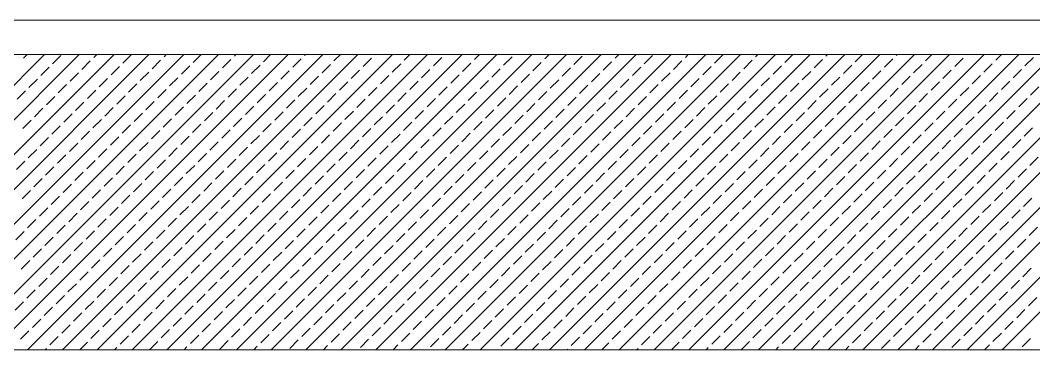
# Model space of a CAD drawing. Header units: millimetres. Extents: x -16104 to 67872, y -88009 to 12107.
# Drawn here: x 44980.5 to 45083.4, y 11396.1 to 11429.6 of the extents above; entities that cross this region are included whole.
import ezdxf

# ---------------------------------------------------------------- set-up
doc = ezdxf.new("R2010")
doc.units = ezdxf.units.MM
doc.layers.add('TARAMA', color=8, linetype='Continuous', lineweight=15)

msp = doc.modelspace()

# ---------------------------------------------------------------- linework, layer by layer
at = {"layer": 'TARAMA'}
for p, q in [((44927.62, 11429.57), (45378.43, 11429.57)), ((44927.62, 11429.57), (45326.42, 11429.57)), ((44511.45, 11426.09), (45575.95, 11426.09)), ((44952.95, 11396.09), (44982.95, 11426.09)), ((44956.48, 11396.09), (44986.48, 11426.09)), ((44960.02, 11396.09), (44990.02, 11426.09)), ((44963.55, 11396.09), (44993.55, 11426.09)), ((44967.09, 11396.09), (44997.09, 11426.09)), ((44970.62, 11396.09), (45000.62, 11426.09)), ((44974.16, 11396.09), (45004.16, 11426.09)), ((44977.69, 11396.09), (45007.69, 11426.09)), ((44980.8, 11425.71), (44981.18, 11426.09)), ((44981.23, 11396.09), (45011.23, 11426.09)), ((44983.77, 11425.15), (44984.62, 11426)), ((44984.77, 11396.09), (45014.77, 11426.09)), ((44987.94, 11425.78), (44988.25, 11426.09)), ((44988.3, 11396.09), (45018.3, 11426.09)), ((44990.91, 11425.22), (44991.76, 11426.07)), ((44991.84, 11396.09), (45021.84, 11426.09)), ((44995.09, 11425.86), (44995.32, 11426.09)), ((44995.37, 11396.09), (45025.37, 11426.09)), ((44998.06, 11425.29), (44998.85, 11426.09)), ((44998.91, 11396.09), (45028.91, 11426.09)), ((45002.23, 11425.93), (45002.39, 11426.09)), ((45002.44, 11396.09), (45032.44, 11426.09)), ((45005.2, 11425.36), (45005.92, 11426.09)), ((45005.98, 11396.09), (45035.98, 11426.09)), ((45009.37, 11426), (45009.46, 11426.09)), ((45009.51, 11396.09), (45039.51, 11426.09)), ((45012.34, 11425.43), (45013, 11426.09)), ((45013.05, 11396.09), (45043.05, 11426.09)), ((45016.51, 11426.07), (45016.53, 11426.09)), ((45016.59, 11396.09), (45046.59, 11426.09)), ((45019.48, 11425.5), (45020.07, 11426.09)), ((45020.12, 11396.09), (45050.12, 11426.09)), ((45023.66, 11396.09), (45053.66, 11426.09)), ((45026.62, 11425.57), (45027.14, 11426.09)), ((45027.19, 11396.09), (45057.19, 11426.09)), ((45030.73, 11396.09), (45060.73, 11426.09)), ((45033.76, 11425.64), (45034.21, 11426.09)), ((45034.26, 11396.09), (45064.26, 11426.09)), ((45036.73, 11425.08), (45037.58, 11425.93)), ((45037.8, 11396.09), (45067.8, 11426.09)), ((45040.91, 11425.71), (45041.28, 11426.09)), ((45041.33, 11396.09), (45071.33, 11426.09)), ((45043.88, 11425.15), (45044.72, 11426)), ((45044.87, 11396.09), (45074.87, 11426.09)), ((45048.05, 11425.78), (45048.35, 11426.09)), ((45048.41, 11396.09), (45078.41, 11426.09)), ((45051.02, 11425.22), (45051.87, 11426.07)), ((45051.94, 11396.09), (45081.94, 11426.09)), ((45055.19, 11425.86), (45055.42, 11426.09)), ((45055.48, 11396.09), (45085.48, 11426.09)), ((45058.16, 11425.29), (45058.96, 11426.09)), ((45059.01, 11396.09), (45089.01, 11426.09)), ((45062.33, 11425.93), (45062.49, 11426.09)), ((45062.55, 11396.09), (45092.55, 11426.09)), ((45065.3, 11425.36), (45066.03, 11426.09)), ((45066.08, 11396.09), (45096.08, 11426.09)), ((45069.47, 11426), (45069.56, 11426.09)), ((45069.62, 11396.09), (45099.62, 11426.09)), ((45072.44, 11425.43), (45073.1, 11426.09)), ((45073.15, 11396.09), (45103.15, 11426.09)), ((45076.61, 11426.07), (45076.63, 11426.09)), ((45076.69, 11396.09), (45106.69, 11426.09)), ((45079.58, 11425.5), (45080.17, 11426.09)), ((45080.22, 11396.09), (45110.22, 11426.09)), ((44986.74, 11424.58), (44987.59, 11425.43)), ((44993.88, 11424.65), (44994.73, 11425.5)), ((44996.85, 11424.09), (44997.7, 11424.94)), ((45001.02, 11424.72), (45001.87, 11425.57)), ((45003.99, 11424.16), (45004.84, 11425.01)), ((45008.17, 11424.79), (45009.02, 11425.64)), ((45011.14, 11424.23), (45011.99, 11425.08)), ((45015.31, 11424.87), (45016.16, 11425.71)), ((45018.28, 11424.3), (45019.13, 11425.15)), ((45022.45, 11424.94), (45023.3, 11425.78)), ((45025.42, 11424.37), (45026.27, 11425.22)), ((45029.59, 11425.01), (45030.44, 11425.86)), ((45032.56, 11424.44), (45033.41, 11425.29)), ((45039.7, 11424.51), (45040.55, 11425.36)), ((45046.85, 11424.58), (45047.69, 11425.43)), ((45053.99, 11424.65), (45054.84, 11425.5)), ((45056.96, 11424.09), (45057.81, 11424.94)), ((45061.13, 11424.72), (45061.98, 11425.57)), ((45064.1, 11424.16), (45064.95, 11425.01)), ((45068.27, 11424.79), (45069.12, 11425.64)), ((45071.24, 11424.23), (45072.09, 11425.08)), ((45075.41, 11424.87), (45076.26, 11425.71)), ((45078.38, 11424.3), (45079.23, 11425.15)), ((45082.55, 11424.94), (45083.4, 11425.78)), ((44982.57, 11423.95), (44983.42, 11424.79)), ((44985.54, 11423.38), (44986.39, 11424.23)), ((44989.71, 11424.02), (44990.56, 11424.87)), ((44992.68, 11423.45), (44993.53, 11424.3)), ((44999.82, 11423.52), (45000.67, 11424.37)), ((45006.96, 11423.59), (45007.81, 11424.44)), ((45009.93, 11423.03), (45010.78, 11423.88)), ((45014.11, 11423.66), (45014.95, 11424.51)), ((45017.08, 11423.1), (45017.92, 11423.95)), ((45021.25, 11423.73), (45022.1, 11424.58)), ((45024.22, 11423.17), (45025.07, 11424.02)), ((45028.39, 11423.8), (45029.24, 11424.65)), ((45031.36, 11423.24), (45032.21, 11424.09)), ((45035.53, 11423.88), (45036.38, 11424.72)), ((45038.5, 11423.31), (45039.35, 11424.16)), ((45042.67, 11423.95), (45043.52, 11424.79)), ((45045.64, 11423.38), (45046.49, 11424.23)), ((45049.82, 11424.02), (45050.66, 11424.87)), ((45052.79, 11423.45), (45053.63, 11424.3)), ((45059.93, 11423.52), (45060.78, 11424.37)), ((45067.07, 11423.59), (45067.92, 11424.44)), ((45070.04, 11423.03), (45070.89, 11423.88)), ((45074.21, 11423.66), (45075.06, 11424.51)), ((45077.18, 11423.1), (45078.03, 11423.95)), ((45081.35, 11423.73), (45082.2, 11424.58)), ((44981.37, 11422.74), (44982.22, 11423.59)), ((44984.34, 11422.18), (44985.19, 11423.03)), ((44988.51, 11422.81), (44989.36, 11423.66)), ((44991.48, 11422.25), (44992.33, 11423.1)), ((44995.65, 11422.89), (44996.5, 11423.73)), ((44998.62, 11422.32), (44999.47, 11423.17)), ((45002.79, 11422.96), (45003.64, 11423.8)), ((45005.76, 11422.39), (45006.61, 11423.24)), ((45012.9, 11422.46), (45013.75, 11423.31)), ((45020.05, 11422.53), (45020.89, 11423.38)), ((45027.19, 11422.6), (45028.04, 11423.45)), ((45030.16, 11422.04), (45031.01, 11422.89)), ((45034.33, 11422.67), (45035.18, 11423.52)), ((45037.3, 11422.11), (45038.15, 11422.96)), ((45041.47, 11422.74), (45042.32, 11423.59)), ((45044.44, 11422.18), (45045.29, 11423.03)), ((45048.61, 11422.81), (45049.46, 11423.66)), ((45051.58, 11422.25), (45052.43, 11423.1)), ((45055.75, 11422.89), (45056.6, 11423.73)), ((45058.72, 11422.32), (45059.57, 11423.17)), ((45062.9, 11422.96), (45063.75, 11423.8)), ((45065.87, 11422.39), (45066.72, 11423.24)), ((45073.01, 11422.46), (45073.86, 11423.31)), ((45080.15, 11422.53), (45081, 11423.38)), ((44980.17, 11421.54), (44981.01, 11422.39)), ((44983.14, 11420.98), (44983.98, 11421.82)), ((44987.31, 11421.61), (44988.16, 11422.46)), ((44990.28, 11421.05), (44991.13, 11421.9)), ((44994.45, 11421.68), (44995.3, 11422.53)), ((44997.42, 11421.12), (44998.27, 11421.97)), ((45001.59, 11421.75), (45002.44, 11422.6)), ((45004.56, 11421.19), (45005.41, 11422.04)), ((45008.73, 11421.82), (45009.58, 11422.67)), ((45011.7, 11421.26), (45012.55, 11422.11)), ((45015.87, 11421.9), (45016.72, 11422.74)), ((45018.84, 11421.33), (45019.69, 11422.18)), ((45023.02, 11421.97), (45023.86, 11422.81)), ((45025.99, 11421.4), (45026.83, 11422.25)), ((45033.13, 11421.47), (45033.98, 11422.32)), ((45040.27, 11421.54), (45041.12, 11422.39)), ((45043.24, 11420.98), (45044.09, 11421.82)), ((45047.41, 11421.61), (45048.26, 11422.46)), ((45050.38, 11421.05), (45051.23, 11421.9)), ((45054.55, 11421.68), (45055.4, 11422.53)), ((45057.52, 11421.12), (45058.37, 11421.97)), ((45061.69, 11421.75), (45062.54, 11422.6)), ((45064.66, 11421.19), (45065.51, 11422.04)), ((45068.84, 11421.82), (45069.68, 11422.67)), ((45071.81, 11421.26), (45072.65, 11422.11)), ((45075.98, 11421.9), (45076.83, 11422.74)), ((45078.95, 11421.33), (45079.8, 11422.18)), ((45083.12, 11421.97), (45083.97, 11422.81)), ((44986.1, 11420.41), (44986.95, 11421.26)), ((44993.25, 11420.48), (44994.1, 11421.33)), ((45000.39, 11420.55), (45001.24, 11421.4)), ((45003.36, 11419.99), (45004.21, 11420.83)), ((45007.53, 11420.62), (45008.38, 11421.47)), ((45010.5, 11420.06), (45011.35, 11420.91)), ((45014.67, 11420.69), (45015.52, 11421.54)), ((45017.64, 11420.13), (45018.49, 11420.98)), ((45021.81, 11420.76), (45022.66, 11421.61)), ((45024.78, 11420.2), (45025.63, 11421.05)), ((45028.96, 11420.83), (45029.8, 11421.68)), ((45031.93, 11420.27), (45032.77, 11421.12)), ((45036.1, 11420.91), (45036.95, 11421.75)), ((45039.07, 11420.34), (45039.92, 11421.19)), ((45046.21, 11420.41), (45047.06, 11421.26)), ((45053.35, 11420.48), (45054.2, 11421.33)), ((45060.49, 11420.55), (45061.34, 11421.4)), ((45063.46, 11419.99), (45064.31, 11420.83)), ((45067.63, 11420.62), (45068.48, 11421.47)), ((45070.6, 11420.06), (45071.45, 11420.91)), ((45074.78, 11420.69), (45075.62, 11421.54)), ((45077.75, 11420.13), (45078.59, 11420.98)), ((45081.92, 11420.76), (45082.77, 11421.61)), ((44981.93, 11419.77), (44982.78, 11420.62)), ((44984.9, 11419.21), (44985.75, 11420.06)), ((44989.07, 11419.84), (44989.92, 11420.69)), ((44992.04, 11419.28), (44992.89, 11420.13)), ((44996.22, 11419.92), (44997.07, 11420.76)), ((44999.19, 11419.35), (45000.03, 11420.2)), ((45006.33, 11419.42), (45007.18, 11420.27)), ((45013.47, 11419.49), (45014.32, 11420.34)), ((45016.44, 11418.93), (45017.29, 11419.77)), ((45020.61, 11419.56), (45021.46, 11420.41)), ((45023.58, 11419), (45024.43, 11419.84)), ((45027.75, 11419.63), (45028.6, 11420.48)), ((45030.72, 11419.07), (45031.57, 11419.92)), ((45034.9, 11419.7), (45035.74, 11420.55)), ((45037.87, 11419.14), (45038.71, 11419.99)), ((45042.04, 11419.77), (45042.89, 11420.62)), ((45045.01, 11419.21), (45045.86, 11420.06)), ((45049.18, 11419.84), (45050.03, 11420.69)), ((45052.15, 11419.28), (45053, 11420.13)), ((45056.32, 11419.92), (45057.17, 11420.76)), ((45059.29, 11419.35), (45060.14, 11420.2)), ((45066.43, 11419.42), (45067.28, 11420.27)), ((45073.57, 11419.49), (45074.42, 11420.34)), ((45076.54, 11418.93), (45077.39, 11419.77)), ((45080.72, 11419.56), (45081.56, 11420.41)), ((44980.73, 11418.57), (44981.58, 11419.42)), ((44983.7, 11418.01), (44984.55, 11418.85)), ((44987.87, 11418.64), (44988.72, 11419.49)), ((44990.84, 11418.08), (44991.69, 11418.93)), ((44995.01, 11418.71), (44995.86, 11419.56)), ((44997.98, 11418.15), (44998.83, 11419)), ((45002.16, 11418.78), (45003, 11419.63)), ((45005.13, 11418.22), (45005.97, 11419.07)), ((45009.3, 11418.85), (45010.15, 11419.7)), ((45012.27, 11418.29), (45013.12, 11419.14)), ((45019.41, 11418.36), (45020.26, 11419.21)), ((45026.55, 11418.43), (45027.4, 11419.28)), ((45029.52, 11417.87), (45030.37, 11418.71)), ((45033.69, 11418.5), (45034.54, 11419.35)), ((45036.66, 11417.94), (45037.51, 11418.78)), ((45040.83, 11418.57), (45041.68, 11419.42)), ((45043.8, 11418.01), (45044.65, 11418.85)), ((45047.98, 11418.64), (45048.83, 11419.49)), ((45050.95, 11418.08), (45051.8, 11418.93)), ((45055.12, 11418.71), (45055.97, 11419.56)), ((45058.09, 11418.15), (45058.94, 11419)), ((45062.26, 11418.78), (45063.11, 11419.63)), ((45065.23, 11418.22), (45066.08, 11419.07)), ((45069.4, 11418.85), (45070.25, 11419.7)), ((45072.37, 11418.29), (45073.22, 11419.14)), ((45079.51, 11418.36), (45080.36, 11419.21)), ((44986.67, 11417.44), (44987.52, 11418.29)), ((44989.64, 11416.88), (44990.49, 11417.72)), ((44993.81, 11417.51), (44994.66, 11418.36)), ((44996.78, 11416.95), (44997.63, 11417.79)), ((45000.95, 11417.58), (45001.8, 11418.43)), ((45003.92, 11417.02), (45004.77, 11417.87)), ((45008.1, 11417.65), (45008.94, 11418.5)), ((45011.07, 11417.09), (45011.91, 11417.94)), ((45015.24, 11417.72), (45016.09, 11418.57)), ((45018.21, 11417.16), (45019.06, 11418.01)), ((45022.38, 11417.79), (45023.23, 11418.64)), ((45025.35, 11417.23), (45026.2, 11418.08)), ((45032.49, 11417.3), (45033.34, 11418.15)), ((45039.63, 11417.37), (45040.48, 11418.22)), ((45046.77, 11417.44), (45047.62, 11418.29)), ((45049.74, 11416.88), (45050.59, 11417.72)), ((45053.92, 11417.51), (45054.76, 11418.36)), ((45056.89, 11416.95), (45057.73, 11417.79)), ((45061.06, 11417.58), (45061.91, 11418.43)), ((45064.03, 11417.02), (45064.88, 11417.87)), ((45068.2, 11417.65), (45069.05, 11418.5)), ((45071.17, 11417.09), (45072.02, 11417.94)), ((45075.34, 11417.72), (45076.19, 11418.57)), ((45078.31, 11417.16), (45079.16, 11418.01)), ((45082.48, 11417.79), (45083.33, 11418.64)), ((44982.5, 11416.8), (44983.35, 11417.65)), ((44985.47, 11416.24), (44986.32, 11417.09)), ((44992.61, 11416.31), (44993.46, 11417.16)), ((44999.75, 11416.38), (45000.6, 11417.23)), ((45002.72, 11415.81), (45003.57, 11416.66)), ((45006.89, 11416.45), (45007.74, 11417.3)), ((45009.86, 11415.89), (45010.71, 11416.73)), ((45014.04, 11416.52), (45014.88, 11417.37)), ((45017.01, 11415.96), (45017.85, 11416.8)), ((45021.18, 11416.59), (45022.03, 11417.44)), ((45024.15, 11416.03), (45025, 11416.88)), ((45028.32, 11416.66), (45029.17, 11417.51)), ((45031.29, 11416.1), (45032.14, 11416.95)), ((45035.46, 11416.73), (45036.31, 11417.58)), ((45038.43, 11416.17), (45039.28, 11417.02)), ((45042.6, 11416.8), (45043.45, 11417.65)), ((45045.57, 11416.24), (45046.42, 11417.09)), ((45052.71, 11416.31), (45053.56, 11417.16)), ((45059.86, 11416.38), (45060.7, 11417.23)), ((45062.83, 11415.81), (45063.67, 11416.66)), ((45067, 11416.45), (45067.85, 11417.3)), ((45069.97, 11415.89), (45070.82, 11416.73)), ((45074.14, 11416.52), (45074.99, 11417.37)), ((45077.11, 11415.96), (45077.96, 11416.8)), ((45081.28, 11416.59), (45082.13, 11417.44)), ((44981.3, 11415.6), (44982.15, 11416.45)), ((44984.27, 11415.04), (44985.11, 11415.89)), ((44988.44, 11415.67), (44989.29, 11416.52)), ((44991.41, 11415.11), (44992.26, 11415.96)), ((44995.58, 11415.74), (44996.43, 11416.59)), ((44998.55, 11415.18), (44999.4, 11416.03)), ((45005.69, 11415.25), (45006.54, 11416.1)), ((45012.83, 11415.32), (45013.68, 11416.17)), ((45019.98, 11415.39), (45020.82, 11416.24)), ((45022.95, 11414.82), (45023.79, 11415.67)), ((45027.12, 11415.46), (45027.97, 11416.31)), ((45030.09, 11414.9), (45030.94, 11415.74)), ((45034.26, 11415.53), (45035.11, 11416.38)), ((45037.23, 11414.97), (45038.08, 11415.81)), ((45041.4, 11415.6), (45042.25, 11416.45)), ((45044.37, 11415.04), (45045.22, 11415.89)), ((45048.54, 11415.67), (45049.39, 11416.52)), ((45051.51, 11415.11), (45052.36, 11415.96)), ((45055.68, 11415.74), (45056.53, 11416.59)), ((45058.65, 11415.18), (45059.5, 11416.03)), ((45065.8, 11415.25), (45066.64, 11416.1)), ((45072.94, 11415.32), (45073.79, 11416.17)), ((45080.08, 11415.39), (45080.93, 11416.24)), ((45083.05, 11414.82), (45083.9, 11415.67)), ((44980.09, 11414.4), (44980.94, 11415.25)), ((44983.06, 11413.83), (44983.91, 11414.68)), ((44987.24, 11414.47), (44988.08, 11415.32)), ((44990.21, 11413.91), (44991.05, 11414.75)), ((44994.38, 11414.54), (44995.23, 11415.39)), ((44997.35, 11413.98), (44998.2, 11414.82)), ((45001.52, 11414.61), (45002.37, 11415.46)), ((45004.49, 11414.05), (45005.34, 11414.9)), ((45008.66, 11414.68), (45009.51, 11415.53)), ((45011.63, 11414.12), (45012.48, 11414.97)), ((45015.8, 11414.75), (45016.65, 11415.6)), ((45018.77, 11414.19), (45019.62, 11415.04)), ((45025.92, 11414.26), (45026.76, 11415.11)), ((45033.06, 11414.33), (45033.91, 11415.18)), ((45036.03, 11413.76), (45036.88, 11414.61)), ((45040.2, 11414.4), (45041.05, 11415.25)), ((45043.17, 11413.83), (45044.02, 11414.68)), ((45047.34, 11414.47), (45048.19, 11415.32)), ((45050.31, 11413.91), (45051.16, 11414.75)), ((45054.48, 11414.54), (45055.33, 11415.39)), ((45057.45, 11413.98), (45058.3, 11414.82)), ((45061.62, 11414.61), (45062.47, 11415.46)), ((45064.59, 11414.05), (45065.44, 11414.9)), ((45068.77, 11414.68), (45069.61, 11415.53)), ((45071.74, 11414.12), (45072.58, 11414.97)), ((45075.91, 11414.75), (45076.76, 11415.6)), ((45078.88, 11414.19), (45079.73, 11415.04)), ((44986.03, 11413.27), (44986.88, 11414.12)), ((44993.18, 11413.34), (44994.02, 11414.19)), ((44996.15, 11412.77), (44996.99, 11413.62)), ((45000.32, 11413.41), (45001.17, 11414.26)), ((45003.29, 11412.84), (45004.14, 11413.69)), ((45007.46, 11413.48), (45008.31, 11414.33)), ((45010.43, 11412.92), (45011.28, 11413.76)), ((45014.6, 11413.55), (45015.45, 11414.4)), ((45017.57, 11412.99), (45018.42, 11413.83)), ((45021.74, 11413.62), (45022.59, 11414.47)), ((45024.71, 11413.06), (45025.56, 11413.91)), ((45028.88, 11413.69), (45029.73, 11414.54)), ((45031.85, 11413.13), (45032.7, 11413.98)), ((45039, 11413.2), (45039.85, 11414.05)), ((45046.14, 11413.27), (45046.99, 11414.12)), ((45053.28, 11413.34), (45054.13, 11414.19)), ((45056.25, 11412.77), (45057.1, 11413.62)), ((45060.42, 11413.41), (45061.27, 11414.26)), ((45063.39, 11412.84), (45064.24, 11413.69)), ((45067.56, 11413.48), (45068.41, 11414.33)), ((45070.53, 11412.92), (45071.38, 11413.76)), ((45074.71, 11413.55), (45075.55, 11414.4)), ((45077.68, 11412.99), (45078.52, 11413.83)), ((45081.85, 11413.62), (45082.7, 11414.47)), ((44981.86, 11412.63), (44982.71, 11413.48)), ((44984.83, 11412.07), (44985.68, 11412.92)), ((44989, 11412.7), (44989.85, 11413.55)), ((44991.97, 11412.14), (44992.82, 11412.99)), ((44999.12, 11412.21), (44999.96, 11413.06)), ((45006.26, 11412.28), (45007.11, 11413.13)), ((45009.23, 11411.71), (45010.08, 11412.56)), ((45013.4, 11412.35), (45014.25, 11413.2)), ((45016.37, 11411.78), (45017.22, 11412.63)), ((45020.54, 11412.42), (45021.39, 11413.27)), ((45023.51, 11411.85), (45024.36, 11412.7)), ((45027.68, 11412.49), (45028.53, 11413.34)), ((45030.65, 11411.93), (45031.5, 11412.77)), ((45034.82, 11412.56), (45035.67, 11413.41)), ((45037.79, 11412), (45038.64, 11412.84)), ((45041.97, 11412.63), (45042.81, 11413.48)), ((45044.94, 11412.07), (45045.78, 11412.92)), ((45049.11, 11412.7), (45049.96, 11413.55)), ((45052.08, 11412.14), (45052.93, 11412.99)), ((45059.22, 11412.21), (45060.07, 11413.06)), ((45066.36, 11412.28), (45067.21, 11413.13)), ((45069.33, 11411.71), (45070.18, 11412.56)), ((45073.5, 11412.35), (45074.35, 11413.2)), ((45076.47, 11411.78), (45077.32, 11412.63)), ((45080.65, 11412.42), (45081.49, 11413.27)), ((44980.66, 11411.43), (44981.51, 11412.28)), ((44983.63, 11410.86), (44984.48, 11411.71)), ((44987.8, 11411.5), (44988.65, 11412.35)), ((44990.77, 11410.94), (44991.62, 11411.78)), ((44994.94, 11411.57), (44995.79, 11412.42)), ((44997.91, 11411.01), (44998.76, 11411.85)), ((45002.09, 11411.64), (45002.93, 11412.49)), ((45005.06, 11411.08), (45005.9, 11411.93)), ((45012.2, 11411.15), (45013.05, 11412)), ((45019.34, 11411.22), (45020.19, 11412.07)), ((45026.48, 11411.29), (45027.33, 11412.14)), ((45029.45, 11410.72), (45030.3, 11411.57)), ((45033.62, 11411.36), (45034.47, 11412.21)), ((45036.59, 11410.79), (45037.44, 11411.64)), ((45040.76, 11411.43), (45041.61, 11412.28)), ((45043.73, 11410.86), (45044.58, 11411.71)), ((45047.91, 11411.5), (45048.75, 11412.35)), ((45050.88, 11410.94), (45051.72, 11411.78)), ((45055.05, 11411.57), (45055.9, 11412.42)), ((45058.02, 11411.01), (45058.87, 11411.85)), ((45062.19, 11411.64), (45063.04, 11412.49)), ((45065.16, 11411.08), (45066.01, 11411.93)), ((45072.3, 11411.15), (45073.15, 11412)), ((45079.44, 11411.22), (45080.29, 11412.07)), ((44982.43, 11409.66), (44983.28, 11410.51)), ((44986.6, 11410.3), (44987.45, 11411.15)), ((44989.57, 11409.73), (44990.42, 11410.58)), ((44993.74, 11410.37), (44994.59, 11411.22)), ((44996.71, 11409.8), (44997.56, 11410.65)), ((45000.88, 11410.44), (45001.73, 11411.29)), ((45003.85, 11409.87), (45004.7, 11410.72)), ((45008.03, 11410.51), (45008.87, 11411.36)), ((45011, 11409.95), (45011.84, 11410.79)), ((45015.17, 11410.58), (45016.02, 11411.43)), ((45018.14, 11410.02), (45018.99, 11410.86)), ((45022.31, 11410.65), (45023.16, 11411.5)), ((45025.28, 11410.09), (45026.13, 11410.94)), ((45032.42, 11410.16), (45033.27, 11411.01)), ((45039.56, 11410.23), (45040.41, 11411.08)), ((45042.53, 11409.66), (45043.38, 11410.51)), ((45046.7, 11410.3), (45047.55, 11411.15)), ((45049.67, 11409.73), (45050.52, 11410.58)), ((45053.85, 11410.37), (45054.69, 11411.22)), ((45056.82, 11409.8), (45057.66, 11410.65)), ((45060.99, 11410.44), (45061.84, 11411.29)), ((45063.96, 11409.87), (45064.81, 11410.72)), ((45068.13, 11410.51), (45068.98, 11411.36)), ((45071.1, 11409.95), (45071.95, 11410.79)), ((45075.27, 11410.58), (45076.12, 11411.43)), ((45078.24, 11410.02), (45079.09, 11410.86)), ((45082.41, 11410.65), (45083.26, 11411.5)), ((44985.4, 11409.1), (44986.25, 11409.95)), ((44992.54, 11409.17), (44993.39, 11410.02)), ((44995.51, 11408.6), (44996.36, 11409.45)), ((44999.68, 11409.24), (45000.53, 11410.09)), ((45002.65, 11408.67), (45003.5, 11409.52)), ((45006.82, 11409.31), (45007.67, 11410.16)), ((45009.79, 11408.74), (45010.64, 11409.59)), ((45013.96, 11409.38), (45014.81, 11410.23)), ((45016.93, 11408.81), (45017.78, 11409.66)), ((45021.11, 11409.45), (45021.96, 11410.3)), ((45024.08, 11408.88), (45024.93, 11409.73)), ((45028.25, 11409.52), (45029.1, 11410.37)), ((45031.22, 11408.96), (45032.07, 11409.8)), ((45035.39, 11409.59), (45036.24, 11410.44)), ((45038.36, 11409.03), (45039.21, 11409.87)), ((45045.5, 11409.1), (45046.35, 11409.95)), ((45052.64, 11409.17), (45053.49, 11410.02)), ((45055.61, 11408.6), (45056.46, 11409.45)), ((45059.79, 11409.24), (45060.63, 11410.09)), ((45062.76, 11408.67), (45063.6, 11409.52)), ((45066.93, 11409.31), (45067.78, 11410.16)), ((45069.9, 11408.74), (45070.75, 11409.59)), ((45074.07, 11409.38), (45074.92, 11410.23)), ((45077.04, 11408.81), (45077.89, 11409.66)), ((45081.21, 11409.45), (45082.06, 11410.3)), ((44981.23, 11408.46), (44982.07, 11409.31)), ((44984.2, 11407.89), (44985.04, 11408.74)), ((44988.37, 11408.53), (44989.22, 11409.38)), ((44991.34, 11407.97), (44992.19, 11408.81)), ((44998.48, 11408.04), (44999.33, 11408.88)), ((45005.62, 11408.11), (45006.47, 11408.96)), ((45012.76, 11408.18), (45013.61, 11409.03)), ((45015.73, 11407.61), (45016.58, 11408.46)), ((45019.9, 11408.25), (45020.75, 11409.1)), ((45022.87, 11407.68), (45023.72, 11408.53)), ((45027.05, 11408.32), (45027.89, 11409.17)), ((45030.02, 11407.75), (45030.86, 11408.6)), ((45034.19, 11408.39), (45035.04, 11409.24)), ((45037.16, 11407.82), (45038.01, 11408.67)), ((45041.33, 11408.46), (45042.18, 11409.31)), ((45044.3, 11407.89), (45045.15, 11408.74)), ((45048.47, 11408.53), (45049.32, 11409.38)), ((45051.44, 11407.97), (45052.29, 11408.81)), ((45058.58, 11408.04), (45059.43, 11408.88)), ((45065.73, 11408.11), (45066.57, 11408.96)), ((45072.87, 11408.18), (45073.72, 11409.03)), ((45075.84, 11407.61), (45076.69, 11408.46)), ((45080.01, 11408.25), (45080.86, 11409.1)), ((45082.98, 11407.68), (45083.83, 11408.53)), ((44980.02, 11407.26), (44980.87, 11408.11)), ((44982.99, 11406.69), (44983.84, 11407.54)), ((44987.17, 11407.33), (44988.01, 11408.18)), ((44990.14, 11406.76), (44990.98, 11407.61)), ((44994.31, 11407.4), (44995.16, 11408.25)), ((44997.28, 11406.83), (44998.13, 11407.68)), ((45001.45, 11407.47), (45002.3, 11408.32)), ((45004.42, 11406.9), (45005.27, 11407.75)), ((45008.59, 11407.54), (45009.44, 11408.39)), ((45011.56, 11406.98), (45012.41, 11407.82)), ((45018.7, 11407.05), (45019.55, 11407.89)), ((45025.84, 11407.12), (45026.69, 11407.97)), ((45028.81, 11406.55), (45029.66, 11407.4)), ((45032.99, 11407.19), (45033.83, 11408.04)), ((45035.96, 11406.62), (45036.8, 11407.47)), ((45040.13, 11407.26), (45040.98, 11408.11)), ((45043.1, 11406.69), (45043.95, 11407.54)), ((45047.27, 11407.33), (45048.12, 11408.18)), ((45050.24, 11406.76), (45051.09, 11407.61)), ((45054.41, 11407.4), (45055.26, 11408.25)), ((45057.38, 11406.83), (45058.23, 11407.68)), ((45061.55, 11407.47), (45062.4, 11408.32)), ((45064.52, 11406.9), (45065.37, 11407.75)), ((45068.69, 11407.54), (45069.54, 11408.39)), ((45071.66, 11406.98), (45072.51, 11407.82)), ((45078.81, 11407.05), (45079.66, 11407.89)), ((44985.96, 11406.13), (44986.81, 11406.98)), ((44988.93, 11405.56), (44989.78, 11406.41)), ((44993.11, 11406.2), (44993.95, 11407.05)), ((44996.08, 11405.63), (44996.92, 11406.48)), ((45000.25, 11406.27), (45001.1, 11407.12)), ((45003.22, 11405.7), (45004.07, 11406.55)), ((45007.39, 11406.34), (45008.24, 11407.19)), ((45010.36, 11405.77), (45011.21, 11406.62)), ((45014.53, 11406.41), (45015.38, 11407.26)), ((45017.5, 11405.84), (45018.35, 11406.69)), ((45021.67, 11406.48), (45022.52, 11407.33)), ((45024.64, 11405.91), (45025.49, 11406.76)), ((45031.78, 11405.99), (45032.63, 11406.83)), ((45038.93, 11406.06), (45039.77, 11406.9)), ((45046.07, 11406.13), (45046.92, 11406.98)), ((45049.04, 11405.56), (45049.89, 11406.41)), ((45053.21, 11406.2), (45054.06, 11407.05)), ((45056.18, 11405.63), (45057.03, 11406.48)), ((45060.35, 11406.27), (45061.2, 11407.12)), ((45063.32, 11405.7), (45064.17, 11406.55)), ((45067.49, 11406.34), (45068.34, 11407.19)), ((45070.46, 11405.77), (45071.31, 11406.62)), ((45074.63, 11406.41), (45075.48, 11407.26)), ((45077.6, 11405.84), (45078.45, 11406.69)), ((45081.78, 11406.48), (45082.62, 11407.33)), ((44981.79, 11405.49), (44982.64, 11406.34)), ((44984.76, 11404.92), (44985.61, 11405.77)), ((44991.9, 11405), (44992.75, 11405.84)), ((44999.04, 11405.07), (44999.89, 11405.91)), ((45002.01, 11404.5), (45002.86, 11405.35)), ((45006.19, 11405.14), (45007.04, 11405.99)), ((45009.16, 11404.57), (45010.01, 11405.42)), ((45013.33, 11405.21), (45014.18, 11406.06)), ((45016.3, 11404.64), (45017.15, 11405.49)), ((45020.47, 11405.28), (45021.32, 11406.13)), ((45023.44, 11404.71), (45024.29, 11405.56)), ((45027.61, 11405.35), (45028.46, 11406.2)), ((45030.58, 11404.78), (45031.43, 11405.63)), ((45034.75, 11405.42), (45035.6, 11406.27)), ((45037.72, 11404.85), (45038.57, 11405.7)), ((45041.9, 11405.49), (45042.74, 11406.34)), ((45044.87, 11404.92), (45045.71, 11405.77)), ((45052.01, 11405), (45052.86, 11405.84)), ((45059.15, 11405.07), (45060, 11405.91)), ((45062.12, 11404.5), (45062.97, 11405.35)), ((45066.29, 11405.14), (45067.14, 11405.99)), ((45069.26, 11404.57), (45070.11, 11405.42)), ((45073.43, 11405.21), (45074.28, 11406.06)), ((45076.4, 11404.64), (45077.25, 11405.49)), ((45080.57, 11405.28), (45081.42, 11406.13)), ((44980.59, 11404.29), (44981.44, 11405.14)), ((44983.56, 11403.72), (44984.41, 11404.57)), ((44987.73, 11404.36), (44988.58, 11405.21)), ((44990.7, 11403.79), (44991.55, 11404.64)), ((44994.87, 11404.43), (44995.72, 11405.28)), ((44997.84, 11403.86), (44998.69, 11404.71)), ((45004.98, 11403.94), (45005.83, 11404.78)), ((45012.13, 11404.01), (45012.97, 11404.85)), ((45019.27, 11404.08), (45020.12, 11404.92)), ((45022.24, 11403.51), (45023.09, 11404.36)), ((45026.41, 11404.15), (45027.26, 11405)), ((45029.38, 11403.58), (45030.23, 11404.43)), ((45033.55, 11404.22), (45034.4, 11405.07)), ((45036.52, 11403.65), (45037.37, 11404.5)), ((45040.69, 11404.29), (45041.54, 11405.14)), ((45043.66, 11403.72), (45044.51, 11404.57)), ((45047.84, 11404.36), (45048.68, 11405.21)), ((45050.81, 11403.79), (45051.65, 11404.64)), ((45054.98, 11404.43), (45055.83, 11405.28)), ((45057.95, 11403.86), (45058.8, 11404.71)), ((45065.09, 11403.94), (45065.94, 11404.78)), ((45072.23, 11404.01), (45073.08, 11404.85)), ((45079.37, 11404.08), (45080.22, 11404.92)), ((45082.34, 11403.51), (45083.19, 11404.36)), ((44982.36, 11402.52), (44983.21, 11403.37)), ((44986.53, 11403.16), (44987.38, 11404.01)), ((44989.5, 11402.59), (44990.35, 11403.44)), ((44993.67, 11403.23), (44994.52, 11404.08)), ((44996.64, 11402.66), (44997.49, 11403.51)), ((45000.81, 11403.3), (45001.66, 11404.15)), ((45003.78, 11402.73), (45004.63, 11403.58)), ((45007.95, 11403.37), (45008.8, 11404.22)), ((45010.92, 11402.8), (45011.77, 11403.65)), ((45015.1, 11403.44), (45015.94, 11404.29)), ((45018.07, 11402.87), (45018.91, 11403.72)), ((45025.21, 11402.95), (45026.06, 11403.79)), ((45032.35, 11403.02), (45033.2, 11403.86)), ((45035.32, 11402.45), (45036.17, 11403.3)), ((45039.49, 11403.09), (45040.34, 11403.94)), ((45042.46, 11402.52), (45043.31, 11403.37)), ((45046.63, 11403.16), (45047.48, 11404.01)), ((45049.6, 11402.59), (45050.45, 11403.44)), ((45053.78, 11403.23), (45054.62, 11404.08)), ((45056.74, 11402.66), (45057.59, 11403.51)), ((45060.92, 11403.3), (45061.77, 11404.15)), ((45063.89, 11402.73), (45064.74, 11403.58)), ((45068.06, 11403.37), (45068.91, 11404.22)), ((45071.03, 11402.8), (45071.88, 11403.65)), ((45075.2, 11403.44), (45076.05, 11404.29)), ((45078.17, 11402.87), (45079.02, 11403.72)), ((44985.33, 11401.96), (44986.18, 11402.8)), ((44992.47, 11402.03), (44993.32, 11402.87)), ((44995.44, 11401.46), (44996.29, 11402.31)), ((44999.61, 11402.1), (45000.46, 11402.95)), ((45002.58, 11401.53), (45003.43, 11402.38)), ((45006.75, 11402.17), (45007.6, 11403.02)), ((45009.72, 11401.6), (45010.57, 11402.45)), ((45013.89, 11402.24), (45014.74, 11403.09)), ((45016.86, 11401.67), (45017.71, 11402.52)), ((45021.04, 11402.31), (45021.88, 11403.16)), ((45024.01, 11401.74), (45024.85, 11402.59)), ((45028.18, 11402.38), (45029.03, 11403.23)), ((45031.15, 11401.81), (45032, 11402.66)), ((45038.29, 11401.88), (45039.14, 11402.73)), ((45045.43, 11401.96), (45046.28, 11402.8)), ((45052.57, 11402.03), (45053.42, 11402.87)), ((45055.54, 11401.46), (45056.39, 11402.31)), ((45059.71, 11402.1), (45060.56, 11402.95)), ((45062.68, 11401.53), (45063.53, 11402.38)), ((45066.86, 11402.17), (45067.71, 11403.02)), ((45069.83, 11401.6), (45070.67, 11402.45)), ((45074, 11402.24), (45074.85, 11403.09)), ((45076.97, 11401.67), (45077.82, 11402.52)), ((45081.14, 11402.31), (45081.99, 11403.16)), ((44981.16, 11401.32), (44982, 11402.17)), ((44984.13, 11400.75), (44984.97, 11401.6)), ((44988.3, 11401.39), (44989.15, 11402.24)), ((44991.27, 11400.82), (44992.12, 11401.67)), ((44998.41, 11400.89), (44999.26, 11401.74)), ((45005.55, 11400.97), (45006.4, 11401.81)), ((45008.52, 11400.4), (45009.37, 11401.25)), ((45012.69, 11401.04), (45013.54, 11401.88)), ((45015.66, 11400.47), (45016.51, 11401.32)), ((45019.83, 11401.11), (45020.68, 11401.96)), ((45022.8, 11400.54), (45023.65, 11401.39)), ((45026.98, 11401.18), (45027.82, 11402.03)), ((45029.95, 11400.61), (45030.79, 11401.46)), ((45034.12, 11401.25), (45034.97, 11402.1)), ((45037.09, 11400.68), (45037.94, 11401.53)), ((45041.26, 11401.32), (45042.11, 11402.17)), ((45044.23, 11400.75), (45045.08, 11401.6)), ((45048.4, 11401.39), (45049.25, 11402.24)), ((45051.37, 11400.82), (45052.22, 11401.67)), ((45058.51, 11400.89), (45059.36, 11401.74)), ((45065.65, 11400.97), (45066.5, 11401.81)), ((45068.62, 11400.4), (45069.47, 11401.25)), ((45072.8, 11401.04), (45073.64, 11401.88)), ((45075.77, 11400.47), (45076.61, 11401.32)), ((45079.94, 11401.11), (45080.79, 11401.96)), ((45082.91, 11400.54), (45083.76, 11401.39)), ((44979.95, 11400.12), (44980.8, 11400.97)), ((44982.92, 11399.55), (44983.77, 11400.4)), ((44987.09, 11400.19), (44987.94, 11401.04)), ((44990.06, 11399.62), (44990.91, 11400.47)), ((44994.24, 11400.26), (44995.09, 11401.11)), ((44997.21, 11399.69), (44998.06, 11400.54)), ((45001.38, 11400.33), (45002.23, 11401.18)), ((45004.35, 11399.76), (45005.2, 11400.61)), ((45011.49, 11399.83), (45012.34, 11400.68)), ((45018.63, 11399.9), (45019.48, 11400.75)), ((45021.6, 11399.34), (45022.45, 11400.19)), ((45025.77, 11399.98), (45026.62, 11400.82)), ((45028.74, 11399.41), (45029.59, 11400.26)), ((45032.92, 11400.05), (45033.76, 11400.89)), ((45035.89, 11399.48), (45036.73, 11400.33)), ((45040.06, 11400.12), (45040.91, 11400.97)), ((45043.03, 11399.55), (45043.88, 11400.4)), ((45047.2, 11400.19), (45048.05, 11401.04)), ((45050.17, 11399.62), (45051.02, 11400.47)), ((45054.34, 11400.26), (45055.19, 11401.11)), ((45057.31, 11399.69), (45058.16, 11400.54)), ((45061.48, 11400.33), (45062.33, 11401.18)), ((45064.45, 11399.76), (45065.3, 11400.61)), ((45071.59, 11399.83), (45072.44, 11400.68)), ((45078.74, 11399.9), (45079.58, 11400.75)), ((45081.71, 11399.34), (45082.55, 11400.19)), ((44981.72, 11398.35), (44982.57, 11399.2)), ((44985.89, 11398.99), (44986.74, 11399.83)), ((44988.86, 11398.42), (44989.71, 11399.27)), ((44993.03, 11399.06), (44993.88, 11399.9)), ((44996, 11398.49), (44996.85, 11399.34)), ((45000.18, 11399.13), (45001.02, 11399.98)), ((45003.15, 11398.56), (45003.99, 11399.41)), ((45007.32, 11399.2), (45008.17, 11400.05)), ((45010.29, 11398.63), (45011.14, 11399.48)), ((45014.46, 11399.27), (45015.31, 11400.12)), ((45017.43, 11398.7), (45018.28, 11399.55)), ((45024.57, 11398.77), (45025.42, 11399.62)), ((45031.71, 11398.84), (45032.56, 11399.69)), ((45038.86, 11398.91), (45039.7, 11399.76)), ((45041.82, 11398.35), (45042.67, 11399.2)), ((45046, 11398.99), (45046.85, 11399.83)), ((45048.97, 11398.42), (45049.82, 11399.27)), ((45053.14, 11399.06), (45053.99, 11399.9)), ((45056.11, 11398.49), (45056.96, 11399.34)), ((45060.28, 11399.13), (45061.13, 11399.98)), ((45063.25, 11398.56), (45064.1, 11399.41)), ((45067.42, 11399.2), (45068.27, 11400.05)), ((45070.39, 11398.63), (45071.24, 11399.48)), ((45074.56, 11399.27), (45075.41, 11400.12)), ((45077.53, 11398.7), (45078.38, 11399.55)), ((44984.69, 11397.78), (44985.54, 11398.63)), ((44991.83, 11397.85), (44992.68, 11398.7)), ((44994.8, 11397.29), (44995.65, 11398.14)), ((44998.97, 11397.92), (44999.82, 11398.77)), ((45001.94, 11397.36), (45002.79, 11398.21)), ((45006.12, 11398), (45006.96, 11398.84)), ((45009.09, 11397.43), (45009.93, 11398.28)), ((45013.26, 11398.07), (45014.11, 11398.91)), ((45016.23, 11397.5), (45017.08, 11398.35)), ((45020.4, 11398.14), (45021.25, 11398.99)), ((45023.37, 11397.57), (45024.22, 11398.42)), ((45027.54, 11398.21), (45028.39, 11399.06)), ((45030.51, 11397.64), (45031.36, 11398.49)), ((45034.68, 11398.28), (45035.53, 11399.13)), ((45037.65, 11397.71), (45038.5, 11398.56)), ((45044.79, 11397.78), (45045.64, 11398.63)), ((45051.94, 11397.85), (45052.79, 11398.7)), ((45054.91, 11397.29), (45055.75, 11398.14)), ((45059.08, 11397.92), (45059.93, 11398.77)), ((45062.05, 11397.36), (45062.9, 11398.21)), ((45066.22, 11398), (45067.07, 11398.84)), ((45069.19, 11397.43), (45070.04, 11398.28)), ((45073.36, 11398.07), (45074.21, 11398.91)), ((45076.33, 11397.5), (45077.18, 11398.35)), ((45080.5, 11398.14), (45081.35, 11398.99)), ((44980.52, 11397.15), (44981.37, 11398)), ((44983.49, 11396.58), (44984.34, 11397.43)), ((44987.66, 11397.22), (44988.51, 11398.07)), ((44990.63, 11396.65), (44991.48, 11397.5)), ((44997.77, 11396.72), (44998.62, 11397.57)), ((45004.91, 11396.79), (45005.76, 11397.64)), ((45012.06, 11396.86), (45012.9, 11397.71)), ((45015.03, 11396.3), (45015.87, 11397.15)), ((45019.2, 11396.93), (45020.05, 11397.78)), ((45022.17, 11396.37), (45023.02, 11397.22)), ((45026.34, 11397.01), (45027.19, 11397.85)), ((45029.31, 11396.44), (45030.16, 11397.29)), ((45033.48, 11397.08), (45034.33, 11397.92)), ((45036.45, 11396.51), (45037.3, 11397.36)), ((45040.62, 11397.15), (45041.47, 11398)), ((45043.59, 11396.58), (45044.44, 11397.43)), ((45047.76, 11397.22), (45048.61, 11398.07)), ((45050.73, 11396.65), (45051.58, 11397.5)), ((45057.88, 11396.72), (45058.72, 11397.57)), ((45065.02, 11396.79), (45065.87, 11397.64)), ((45072.16, 11396.86), (45073.01, 11397.71)), ((45075.13, 11396.3), (45075.98, 11397.15)), ((45079.3, 11396.93), (45080.15, 11397.78)), ((45082.27, 11396.37), (45083.12, 11397.22)), ((44511.45, 11396.09), (45575.95, 11396.09)), ((44983, 11396.09), (44983.14, 11396.23)), ((44986.53, 11396.09), (44987.31, 11396.86)), ((44990.07, 11396.09), (44990.28, 11396.3)), ((44993.6, 11396.09), (44994.45, 11396.93)), ((44997.14, 11396.09), (44997.42, 11396.37)), ((45000.74, 11396.16), (45001.59, 11397.01)), ((45004.21, 11396.09), (45004.56, 11396.44)), ((45007.88, 11396.23), (45008.73, 11397.08)), ((45011.28, 11396.09), (45011.7, 11396.51)), ((45018.35, 11396.09), (45018.84, 11396.58)), ((45025.42, 11396.09), (45025.99, 11396.65)), ((45032.49, 11396.09), (45033.13, 11396.72)), ((45036.03, 11396.09), (45036.1, 11396.16)), ((45039.56, 11396.09), (45040.27, 11396.79)), ((45043.1, 11396.09), (45043.24, 11396.23)), ((45046.63, 11396.09), (45047.41, 11396.86)), ((45050.17, 11396.09), (45050.38, 11396.3)), ((45053.71, 11396.09), (45054.55, 11396.93)), ((45057.24, 11396.09), (45057.52, 11396.37)), ((45060.85, 11396.16), (45061.69, 11397.01)), ((45064.31, 11396.09), (45064.66, 11396.44)), ((45067.99, 11396.23), (45068.84, 11397.08)), ((45071.38, 11396.09), (45071.81, 11396.51)), ((45078.45, 11396.09), (45078.95, 11396.58))]:
    msp.add_line(p, q, dxfattribs=at)
at = {"layer": 'TARAMA', "color": 4, "ltscale": 0.02}
for p, q in [((44934.27, 11429.57), (45502.99, 11429.57)), ((44934.27, 11429.57), (45502.99, 11429.57)), ((44981.67, 11429.57), (45326.42, 11429.57))]:
    msp.add_line(p, q, dxfattribs=at)

doc.saveas('drawing.dxf')
